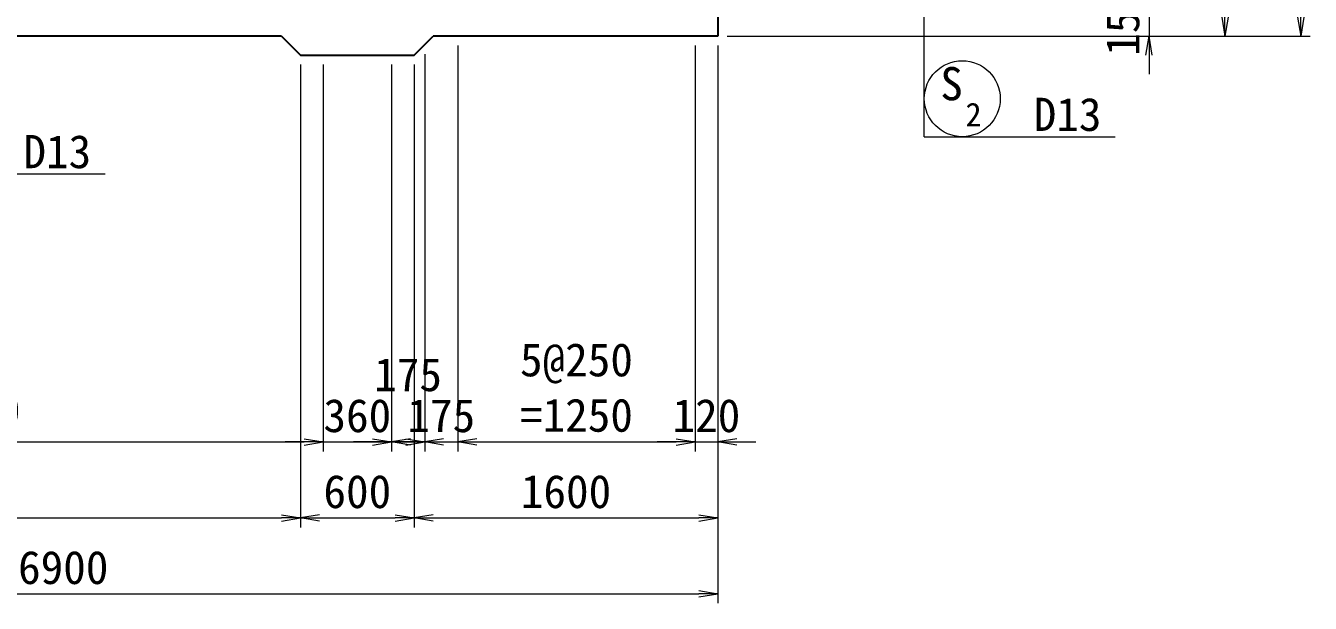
# Model space of a CAD drawing. Header units: millimetres. Extents: x 169470 to 758170, y -17820 to 11880.
# Drawn here: x 442237 to 449007, y -2061 to 981 of the extents above; entities that cross this region are included whole.
import ezdxf
from ezdxf.enums import TextEntityAlignment as Align

# ---------------------------------------------------------------- set-up
doc = ezdxf.new("R2010")
doc.units = ezdxf.units.MM
doc.header["$LTSCALE"] = 50
doc.header["$PDSIZE"] = 300
doc.layers.get('Defpoints').update_dxf_attribs({"color": 151})
for name, color, linetype, lineweight in [('D-STR', 1, 'Continuous', 25), ('D-STR-DIM', 7, 'Continuous', 13), ('D-STR-HTXT', 7, 'Continuous', 13), ('D-STR-TXT', 7, 'Continuous', 13)]:
    doc.layers.add(name, color=color, linetype=linetype, lineweight=lineweight)
doc.styles.add('YOKO_GOTHIC', font='MS Gothic.ttf')
doc.dimstyles.new('S50', dxfattribs={"dimscale": 50, "dimtxt": 3.5, "dimasz": 2, "dimexe": 1, "dimexo": 1, "dimgap": 1, "dimtad": 1, "dimdec": 0, "dimzin": 1, "dimdsep": 46, "dimtxsty": 'YOKO_GOTHIC', "dimblk": 'OPEN', "dimcen": 0, "dimclrd": 256, "dimclre": 256, "dimclrt": 256, "dimaunit": 1, "dimadec": 3, "dimazin": 0, "dimtfac": 1, "dimtdec": 0, "dimtix": 1, "dimtmove": 2, "dimatfit": 3, "dimldrblk": 'OPEN', "dimfxl": 1, "dimlwd": -1, "dimlwe": -1, "dimarcsym": 2})

# ---------------------------------------------------------------- blocks, each defined once
blk = doc.blocks.new('_Open')
at = {"color": 0, "linetype": 'ByBlock', "lineweight": -2}
for p, q in [((-1, 0.167), (0, 0)), ((-1, -0.167), (0, 0)), ((0, 0), (-1, 0))]:
    blk.add_line(p, q, dxfattribs=at)
blk = doc.blocks.new('*D4407')
at = {"layer": 'D-STR-DIM', "transparency": 16777216}
for p, q in [((448157.5, 1175.8), (448157.5, 1275.8)), ((445934.6, 1075.8), (448207.5, 1075.8)), ((448157.5, 1075.8), (448157.5, 925.8)), ((445934.6, 925.8), (448207.5, 925.8)), ((448157.5, 825.8), (448157.5, 725.8))]:
    blk.add_line(p, q, dxfattribs=at)
at = {"layer": 'Defpoints', "color": 0, "transparency": 16777216}
for p in [(445884.6, 1075.8), (445884.6, 925.8), (448157.5, 925.8)]:
    blk.add_point(p, dxfattribs=at)
at = {"layer": 'D-STR-DIM', "transparency": 16777216, "xscale": 100, "yscale": 100, "zscale": 100}
for p, rotation in [((448157.5, 1075.8), 270), ((448157.5, 925.8), 90)]:
    blk.add_blockref('_Open', p, dxfattribs=dict(at, rotation=rotation))
at = {"layer": 'D-STR-DIM', "transparency": 16777216, "insert": (448020, 1000.8), "char_height": 175, "attachment_point": 5, "rotation": 90, "style": 'YOKO_GOTHIC'}
blk.add_mtext('150', dxfattribs=at)
blk = doc.blocks.new('*D4409')
at = {"layer": 'D-STR-DIM', "transparency": 16777216}
for p, q in [((445934.6, 2225.8), (448607.5, 2225.8)), ((448557.5, 2125.8), (448557.5, 1025.8)), ((445934.6, 925.8), (448607.5, 925.8))]:
    blk.add_line(p, q, dxfattribs=at)
at = {"layer": 'Defpoints', "color": 0, "transparency": 16777216}
for p in [(445884.6, 2225.8), (445884.6, 925.8), (448557.5, 925.8)]:
    blk.add_point(p, dxfattribs=at)
at = {"layer": 'D-STR-DIM', "transparency": 16777216, "xscale": 100, "yscale": 100, "zscale": 100}
for p, rotation in [((448557.5, 2225.8), 90), ((448557.5, 925.8), 270)]:
    blk.add_blockref('_Open', p, dxfattribs=dict(at, rotation=rotation))
at = {"layer": 'D-STR-DIM', "transparency": 16777216, "insert": (448420, 1575.8), "char_height": 175, "attachment_point": 5, "rotation": 90, "style": 'YOKO_GOTHIC'}
blk.add_mtext('1300', dxfattribs=at)
blk = doc.blocks.new('*D2673')
at = {"layer": 'D-STR-DIM', "transparency": 16777216}
for p, q in [((444334.6, 4325.8), (449007.5, 4325.8)), ((448957.5, 4225.8), (448957.5, 1025.8)), ((445934.6, 925.8), (449007.5, 925.8))]:
    blk.add_line(p, q, dxfattribs=at)
at = {"layer": 'Defpoints', "color": 0, "transparency": 16777216}
for p in [(444284.6, 4325.8), (445884.6, 925.8), (448957.5, 925.8)]:
    blk.add_point(p, dxfattribs=at)
at = {"layer": 'D-STR-DIM', "transparency": 16777216, "xscale": 100, "yscale": 100, "zscale": 100}
for p, rotation in [((448957.5, 4325.8), 90), ((448957.5, 925.8), 270)]:
    blk.add_blockref('_Open', p, dxfattribs=dict(at, rotation=rotation))
at = {"layer": 'D-STR-DIM', "transparency": 16777216, "insert": (448820, 2625.8), "char_height": 175, "attachment_point": 5, "rotation": 90, "style": 'YOKO_GOTHIC'}
blk.add_mtext('3400', dxfattribs=at)
blk = doc.blocks.new('*D2685')
at = {"layer": 'D-STR-DIM', "transparency": 16777216}
for p, q in [((443634.6, 4325.8), (436845.8, 4325.8)), ((436895.8, 4225.8), (436895.8, 1025.8)), ((438934.4, 925.8), (436845.8, 925.8))]:
    blk.add_line(p, q, dxfattribs=at)
at = {"layer": 'Defpoints', "color": 0, "transparency": 16777216}
for p in [(443684.6, 4325.8), (436895.8, 925.8), (438984.4, 925.8)]:
    blk.add_point(p, dxfattribs=at)
at = {"layer": 'D-STR-DIM', "transparency": 16777216, "xscale": 100, "yscale": 100, "zscale": 100}
for p, rotation in [((436895.8, 4325.8), 90), ((436895.8, 925.8), 270)]:
    blk.add_blockref('_Open', p, dxfattribs=dict(at, rotation=rotation))
at = {"layer": 'D-STR-DIM', "transparency": 16777216, "insert": (436758.3, 2625.8), "char_height": 175, "attachment_point": 5, "rotation": 90, "style": 'YOKO_GOTHIC'}
blk.add_mtext('3400', dxfattribs=at)
blk = doc.blocks.new('*D2686')
at = {"layer": 'D-STR-DIM', "transparency": 16777216}
for p, q in [((438984.4, 875.8), (438984.4, -2061.4)), ((445884.6, 875.8), (445884.6, -2061.4)), ((439084.4, -2011.4), (445784.6, -2011.4))]:
    blk.add_line(p, q, dxfattribs=at)
at = {"layer": 'Defpoints', "color": 0, "transparency": 16777216}
for p in [(438984.4, 925.8), (445884.6, 925.8), (445884.6, -2011.4)]:
    blk.add_point(p, dxfattribs=at)
at = {"layer": 'D-STR-DIM', "transparency": 16777216, "xscale": 100, "yscale": 100, "zscale": 100, "rotation": 180}
blk.add_blockref('_Open', (438984.4, -2011.4), dxfattribs=at)
at = {"layer": 'D-STR-DIM', "transparency": 16777216, "xscale": 100, "yscale": 100, "zscale": 100}
blk.add_blockref('_Open', (445884.6, -2011.4), dxfattribs=at)
at = {"layer": 'D-STR-DIM', "transparency": 16777216, "insert": (442434.5, -1873.9), "char_height": 175, "attachment_point": 5, "style": 'YOKO_GOTHIC'}
blk.add_mtext('6900', dxfattribs=at)
blk = doc.blocks.new('*D2687')
at = {"layer": 'D-STR-DIM', "transparency": 16777216}
for p, q in [((438984.4, 875.8), (438984.4, -1661.4)), ((443684.6, 775.8), (443684.6, -1661.4)), ((439084.4, -1611.4), (443584.6, -1611.4))]:
    blk.add_line(p, q, dxfattribs=at)
at = {"layer": 'Defpoints', "color": 0, "transparency": 16777216}
for p in [(438984.4, 925.8), (443684.6, 825.8), (443684.6, -1611.4)]:
    blk.add_point(p, dxfattribs=at)
at = {"layer": 'D-STR-DIM', "transparency": 16777216, "xscale": 100, "yscale": 100, "zscale": 100, "rotation": 180}
blk.add_blockref('_Open', (438984.4, -1611.4), dxfattribs=at)
at = {"layer": 'D-STR-DIM', "transparency": 16777216, "xscale": 100, "yscale": 100, "zscale": 100}
blk.add_blockref('_Open', (443684.6, -1611.4), dxfattribs=at)
at = {"layer": 'D-STR-DIM', "transparency": 16777216, "insert": (441334.5, -1473.9), "char_height": 175, "attachment_point": 5, "style": 'YOKO_GOTHIC'}
blk.add_mtext('4700', dxfattribs=at)
blk = doc.blocks.new('*D2688')
at = {"layer": 'D-STR-DIM', "transparency": 16777216}
for p, q in [((443684.6, 775.8), (443684.6, -1661.4)), ((444284.6, 775.8), (444284.6, -1661.4)), ((443784.6, -1611.4), (444184.6, -1611.4))]:
    blk.add_line(p, q, dxfattribs=at)
at = {"layer": 'Defpoints', "color": 0, "transparency": 16777216}
for p in [(443684.6, 825.8), (444284.6, 825.8), (444284.6, -1611.4)]:
    blk.add_point(p, dxfattribs=at)
at = {"layer": 'D-STR-DIM', "transparency": 16777216, "xscale": 100, "yscale": 100, "zscale": 100, "rotation": 180}
blk.add_blockref('_Open', (443684.6, -1611.4), dxfattribs=at)
at = {"layer": 'D-STR-DIM', "transparency": 16777216, "xscale": 100, "yscale": 100, "zscale": 100}
blk.add_blockref('_Open', (444284.6, -1611.4), dxfattribs=at)
at = {"layer": 'D-STR-DIM', "transparency": 16777216, "insert": (443984.6, -1473.9), "char_height": 175, "attachment_point": 5, "style": 'YOKO_GOTHIC'}
blk.add_mtext('600', dxfattribs=at)
blk = doc.blocks.new('*D2689')
at = {"layer": 'D-STR-DIM', "transparency": 16777216}
for p, q in [((445884.6, 875.8), (445884.6, -1661.4)), ((444284.6, 775.8), (444284.6, -1661.4)), ((444384.6, -1611.4), (445784.6, -1611.4))]:
    blk.add_line(p, q, dxfattribs=at)
at = {"layer": 'Defpoints', "color": 0, "transparency": 16777216}
for p in [(445884.6, 925.8), (444284.6, 825.8), (445884.6, -1611.4)]:
    blk.add_point(p, dxfattribs=at)
at = {"layer": 'D-STR-DIM', "transparency": 16777216, "xscale": 100, "yscale": 100, "zscale": 100, "rotation": 180}
blk.add_blockref('_Open', (444284.6, -1611.4), dxfattribs=at)
at = {"layer": 'D-STR-DIM', "transparency": 16777216, "xscale": 100, "yscale": 100, "zscale": 100}
blk.add_blockref('_Open', (445884.6, -1611.4), dxfattribs=at)
at = {"layer": 'D-STR-DIM', "transparency": 16777216, "insert": (445084.6, -1473.9), "char_height": 175, "attachment_point": 5, "style": 'YOKO_GOTHIC'}
blk.add_mtext('1600', dxfattribs=at)
blk = doc.blocks.new('*D2692')
at = {"layer": 'D-STR-DIM', "transparency": 16777216}
for p, q in [((439304.6, 875.8), (439304.6, -1261.4)), ((443804.6, 775.8), (443804.6, -1261.4)), ((439404.6, -1211.4), (443704.6, -1211.4))]:
    blk.add_line(p, q, dxfattribs=at)
at = {"layer": 'Defpoints', "color": 0, "transparency": 16777216}
for p in [(439304.6, 925.8), (443804.6, 825.8), (443804.6, -1211.4)]:
    blk.add_point(p, dxfattribs=at)
at = {"layer": 'D-STR-DIM', "transparency": 16777216, "xscale": 100, "yscale": 100, "zscale": 100, "rotation": 180}
blk.add_blockref('_Open', (439304.6, -1211.4), dxfattribs=at)
at = {"layer": 'D-STR-DIM', "transparency": 16777216, "xscale": 100, "yscale": 100, "zscale": 100}
blk.add_blockref('_Open', (443804.6, -1211.4), dxfattribs=at)
at = {"layer": 'D-STR-DIM', "transparency": 16777216, "insert": (441554.6, -1064.6), "char_height": 175, "attachment_point": 5, "style": 'YOKO_GOTHIC'}
blk.add_mtext('18@250=4500', dxfattribs=at)
blk = doc.blocks.new('*D2693')
at = {"layer": 'D-STR-DIM', "transparency": 16777216}
for p, q in [((443804.6, 775.8), (443804.6, -1261.4)), ((444164.6, 775.8), (444164.6, -1261.4)), ((443704.6, -1211.4), (443604.6, -1211.4)), ((443804.6, -1211.4), (444164.6, -1211.4)), ((444264.6, -1211.4), (444364.6, -1211.4))]:
    blk.add_line(p, q, dxfattribs=at)
at = {"layer": 'Defpoints', "color": 0, "transparency": 16777216}
for p in [(443804.6, 825.8), (444164.6, 825.8), (444164.6, -1211.4)]:
    blk.add_point(p, dxfattribs=at)
at = {"layer": 'D-STR-DIM', "transparency": 16777216, "xscale": 100, "yscale": 100, "zscale": 100}
blk.add_blockref('_Open', (443804.6, -1211.4), dxfattribs=at)
at = {"layer": 'D-STR-DIM', "transparency": 16777216, "xscale": 100, "yscale": 100, "zscale": 100, "rotation": 180}
blk.add_blockref('_Open', (444164.6, -1211.4), dxfattribs=at)
at = {"layer": 'D-STR-DIM', "transparency": 16777216, "insert": (443984.6, -1073.9), "char_height": 175, "attachment_point": 5, "style": 'YOKO_GOTHIC'}
blk.add_mtext('360', dxfattribs=at)
blk = doc.blocks.new('*D2694')
at = {"layer": 'D-STR-DIM', "transparency": 16777216}
for p, q in [((444339.6, 830.8), (444339.6, -1261.4)), ((444164.6, 775.8), (444164.6, -1261.4)), ((444064.6, -1211.4), (443964.6, -1211.4)), ((444164.6, -1211.4), (444339.6, -1211.4)), ((444439.6, -1211.4), (444539.6, -1211.4))]:
    blk.add_line(p, q, dxfattribs=at)
at = {"layer": 'Defpoints', "color": 0, "transparency": 16777216}
for p in [(444339.6, 880.8), (444164.6, 825.8), (444339.6, -1211.4)]:
    blk.add_point(p, dxfattribs=at)
at = {"layer": 'D-STR-DIM', "transparency": 16777216, "xscale": 100, "yscale": 100, "zscale": 100}
blk.add_blockref('_Open', (444164.6, -1211.4), dxfattribs=at)
at = {"layer": 'D-STR-DIM', "transparency": 16777216, "xscale": 100, "yscale": 100, "zscale": 100, "rotation": 180}
blk.add_blockref('_Open', (444339.6, -1211.4), dxfattribs=at)
at = {"layer": 'D-STR-DIM', "transparency": 16777216, "insert": (444252.1, -858.1), "char_height": 175, "attachment_point": 5, "style": 'YOKO_GOTHIC'}
blk.add_mtext('175', dxfattribs=at)
blk = doc.blocks.new('*D2695')
at = {"layer": 'D-STR-DIM', "transparency": 16777216}
for p, q in [((444339.6, 830.8), (444339.6, -1261.4)), ((444514.6, 875.8), (444514.6, -1261.4)), ((444239.6, -1211.4), (444139.6, -1211.4)), ((444339.6, -1211.4), (444514.6, -1211.4)), ((444614.6, -1211.4), (444714.6, -1211.4))]:
    blk.add_line(p, q, dxfattribs=at)
at = {"layer": 'Defpoints', "color": 0, "transparency": 16777216}
for p in [(444339.6, 880.8), (444514.6, 925.8), (444514.6, -1211.4)]:
    blk.add_point(p, dxfattribs=at)
at = {"layer": 'D-STR-DIM', "transparency": 16777216, "xscale": 100, "yscale": 100, "zscale": 100}
blk.add_blockref('_Open', (444339.6, -1211.4), dxfattribs=at)
at = {"layer": 'D-STR-DIM', "transparency": 16777216, "xscale": 100, "yscale": 100, "zscale": 100, "rotation": 180}
blk.add_blockref('_Open', (444514.6, -1211.4), dxfattribs=at)
at = {"layer": 'D-STR-DIM', "transparency": 16777216, "insert": (444427.1, -1073.9), "char_height": 175, "attachment_point": 5, "style": 'YOKO_GOTHIC'}
blk.add_mtext('175', dxfattribs=at)
blk = doc.blocks.new('*D2696')
at = {"layer": 'D-STR-DIM', "transparency": 16777216}
for p, q in [((444514.6, 875.8), (444514.6, -1261.4)), ((445764.6, 875.8), (445764.6, -1261.4)), ((444614.6, -1211.4), (445664.6, -1211.4))]:
    blk.add_line(p, q, dxfattribs=at)
at = {"layer": 'Defpoints', "color": 0, "transparency": 16777216}
for p in [(444514.6, 925.8), (445764.6, 925.8), (445764.6, -1211.4)]:
    blk.add_point(p, dxfattribs=at)
at = {"layer": 'D-STR-DIM', "transparency": 16777216, "xscale": 100, "yscale": 100, "zscale": 100, "rotation": 180}
blk.add_blockref('_Open', (444514.6, -1211.4), dxfattribs=at)
at = {"layer": 'D-STR-DIM', "transparency": 16777216, "xscale": 100, "yscale": 100, "zscale": 100}
blk.add_blockref('_Open', (445764.6, -1211.4), dxfattribs=at)
at = {"layer": 'D-STR-DIM', "transparency": 16777216, "insert": (445139.6, -925.9), "char_height": 175, "attachment_point": 5, "style": 'YOKO_GOTHIC'}
blk.add_mtext('5@250\\P=1250', dxfattribs=at)
blk = doc.blocks.new('*D2697')
at = {"layer": 'D-STR-DIM', "transparency": 16777216}
for p, q in [((445764.6, 875.8), (445764.6, -1261.4)), ((445884.6, 875.8), (445884.6, -1261.4)), ((445664.6, -1211.4), (445564.6, -1211.4)), ((445764.6, -1211.4), (445884.6, -1211.4)), ((445984.6, -1211.4), (446084.6, -1211.4))]:
    blk.add_line(p, q, dxfattribs=at)
at = {"layer": 'Defpoints', "color": 0, "transparency": 16777216}
for p in [(445764.6, 925.8), (445884.6, 925.8), (445884.6, -1211.4)]:
    blk.add_point(p, dxfattribs=at)
at = {"layer": 'D-STR-DIM', "transparency": 16777216, "xscale": 100, "yscale": 100, "zscale": 100}
blk.add_blockref('_Open', (445764.6, -1211.4), dxfattribs=at)
at = {"layer": 'D-STR-DIM', "transparency": 16777216, "xscale": 100, "yscale": 100, "zscale": 100, "rotation": 180}
blk.add_blockref('_Open', (445884.6, -1211.4), dxfattribs=at)
at = {"layer": 'D-STR-DIM', "transparency": 16777216, "insert": (445824.6, -1073.9), "char_height": 175, "attachment_point": 5, "style": 'YOKO_GOTHIC'}
blk.add_mtext('120', dxfattribs=at)

msp = doc.modelspace()

# ---------------------------------------------------------------- linework, layer by layer
at = {"layer": 'D-STR'}
for p, q in [((445884.65, 2225.79), (445884.65, 925.79)), ((443584.65, 925.79), (438984.35, 925.79)), ((445884.65, 925.79), (444384.65, 925.79))]:
    msp.add_line(p, q, dxfattribs=at)
msp.add_lwpolyline([(443584.65, 925.79), (443684.65, 825.79), (444284.65, 825.79), (444384.65, 925.79)], dxfattribs=at)
at = {"layer": 'D-STR-HTXT'}
for p, q in [((446973.04, 396.35), (446973.04, 1590.79)), ((446973.04, 396.35), (447979.6, 396.35)), ((441648.17, 200.23), (442654.73, 200.23))]:
    msp.add_line(p, q, dxfattribs=at)
msp.add_circle((447173.04, 596.35), 200, dxfattribs=at)

# ---------------------------------------------------------------- texts
at = {"layer": 'D-STR-TXT', "style": 'YOKO_GOTHIC'}
for s, height, p in [('S', 175, (447116.77, 588.04)), ('2', 125, (447232.43, 450.23))]:
    msp.add_text(s, height=height, dxfattribs=at).set_placement(p, align=Align.CENTER)
for p in [(447549.56, 426.35), (442224.69, 230.23)]:
    msp.add_text('D13', height=175, dxfattribs=at).set_placement(p)

# ---------------------------------------------------------------- dimensions: what is measured, and where the dimension line sits
at = {"layer": 'D-STR-DIM'}
for base, p1, p2, picture, middle in [((436895.85, 925.79), (443684.65, 4325.79), (438984.35, 925.79), '*D2685', (436758.35, 2625.79)), ((448957.47, 925.79), (444284.65, 4325.79), (445884.65, 925.79), '*D2673', (448819.97, 2625.79)), ((448557.47, 925.79), (445884.65, 2225.79), (445884.65, 925.79), '*D4409', (448419.97, 1575.79)), ((448157.47, 925.79), (445884.65, 1075.79), (445884.65, 925.79), '*D4407', (448019.97, 1000.79))]:
    dim = msp.add_linear_dim(base=base, p1=p1, p2=p2, angle=90, dimstyle='S50', override={"dimtxsty": 'YOKO_GOTHIC'}, dxfattribs=at)
    dim.commit()
    dim.dimension.update_dxf_attribs({"geometry": picture, "text_midpoint": middle})
for base, p1, p2, picture, middle in [((445884.65, -2011.42), (438984.35, 925.79), (445884.65, 925.79), '*D2686', (442434.5, -1873.92)), ((443684.65, -1611.42), (438984.35, 925.79), (443684.65, 825.79), '*D2687', (441334.5, -1473.92)), ((444514.65, -1211.42), (444339.65, 880.79), (444514.65, 925.79), '*D2695', (444427.15, -1073.92)), ((445884.65, -1611.42), (444284.65, 825.79), (445884.65, 925.79), '*D2689', (445084.65, -1473.92)), ((445884.65, -1211.42), (445764.65, 925.79), (445884.65, 925.79), '*D2697', (445824.65, -1073.92)), ((444164.65, -1211.42), (443804.65, 825.79), (444164.65, 825.79), '*D2693', (443984.65, -1073.92)), ((444284.65, -1611.42), (443684.65, 825.79), (444284.65, 825.79), '*D2688', (443984.65, -1473.92))]:
    dim = msp.add_linear_dim(base=base, p1=p1, p2=p2, dimstyle='S50', override={"dimtxsty": 'YOKO_GOTHIC'}, dxfattribs=at)
    dim.commit()
    dim.dimension.update_dxf_attribs({"geometry": picture, "text_midpoint": middle})
for base, p1, p2, text, picture, middle in [((443804.65, -1211.42), (439304.65, 925.79), (443804.65, 825.79), '18@250=<>', '*D2692', (441554.65, -1064.59)), ((445764.65, -1211.42), (444514.65, 925.79), (445764.65, 925.79), '5@250\\P=<>', '*D2696', (445139.65, -925.86))]:
    dim = msp.add_linear_dim(base=base, p1=p1, p2=p2, text=text, dimstyle='S50', override={"dimtxsty": 'YOKO_GOTHIC'}, dxfattribs=at)
    dim.commit()
    dim.dimension.update_dxf_attribs({"geometry": picture, "text_midpoint": middle})
dim = msp.add_linear_dim(base=(444339.65, -1211.42), p1=(444164.65, 825.79), p2=(444339.65, 880.79), dimstyle='S50', override={"dimtxsty": 'YOKO_GOTHIC'}, dxfattribs=at)
dim.commit()
dim.dimension.update_dxf_attribs({"geometry": '*D2694', "text_midpoint": (444252.15, -858.08), "dimtype": 160})

doc.saveas('drawing.dxf')
